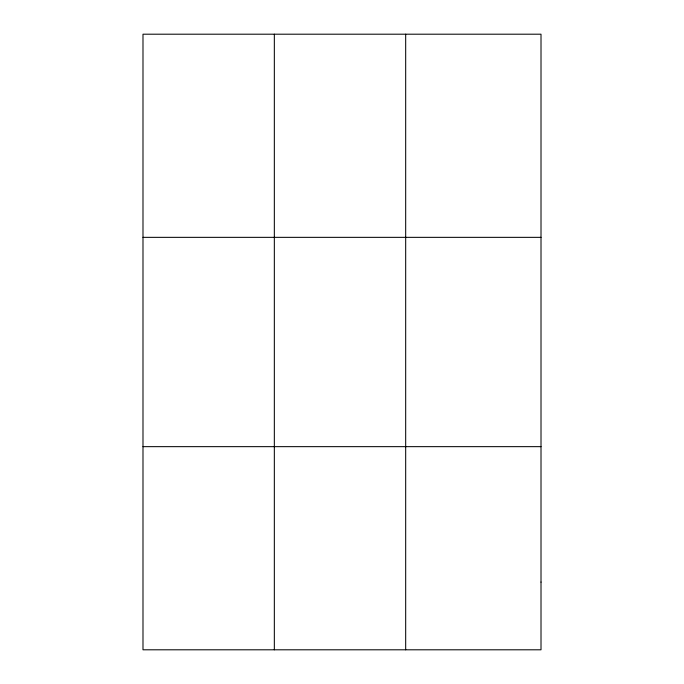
<?xml version="1.0" encoding="UTF-8"?>
<svg xmlns="http://www.w3.org/2000/svg" width="684" height="684" viewBox="0 0 684 684"><rect width="100%" height="100%" fill="white"/><g stroke="black" fill="none" stroke-linecap="round" stroke-linejoin="round"><path stroke-width="1.03" d="M274.335 34.2L274.335 649.8M405.68 34.2L405.68 649.8M142.99 237.348L541.01 237.348M142.99 446.652L541.01 446.652M541.01 582.084L541.01 649.8L142.99 649.8L142.99 34.2L541.01 34.2L541.01 582.084"/></g></svg>
